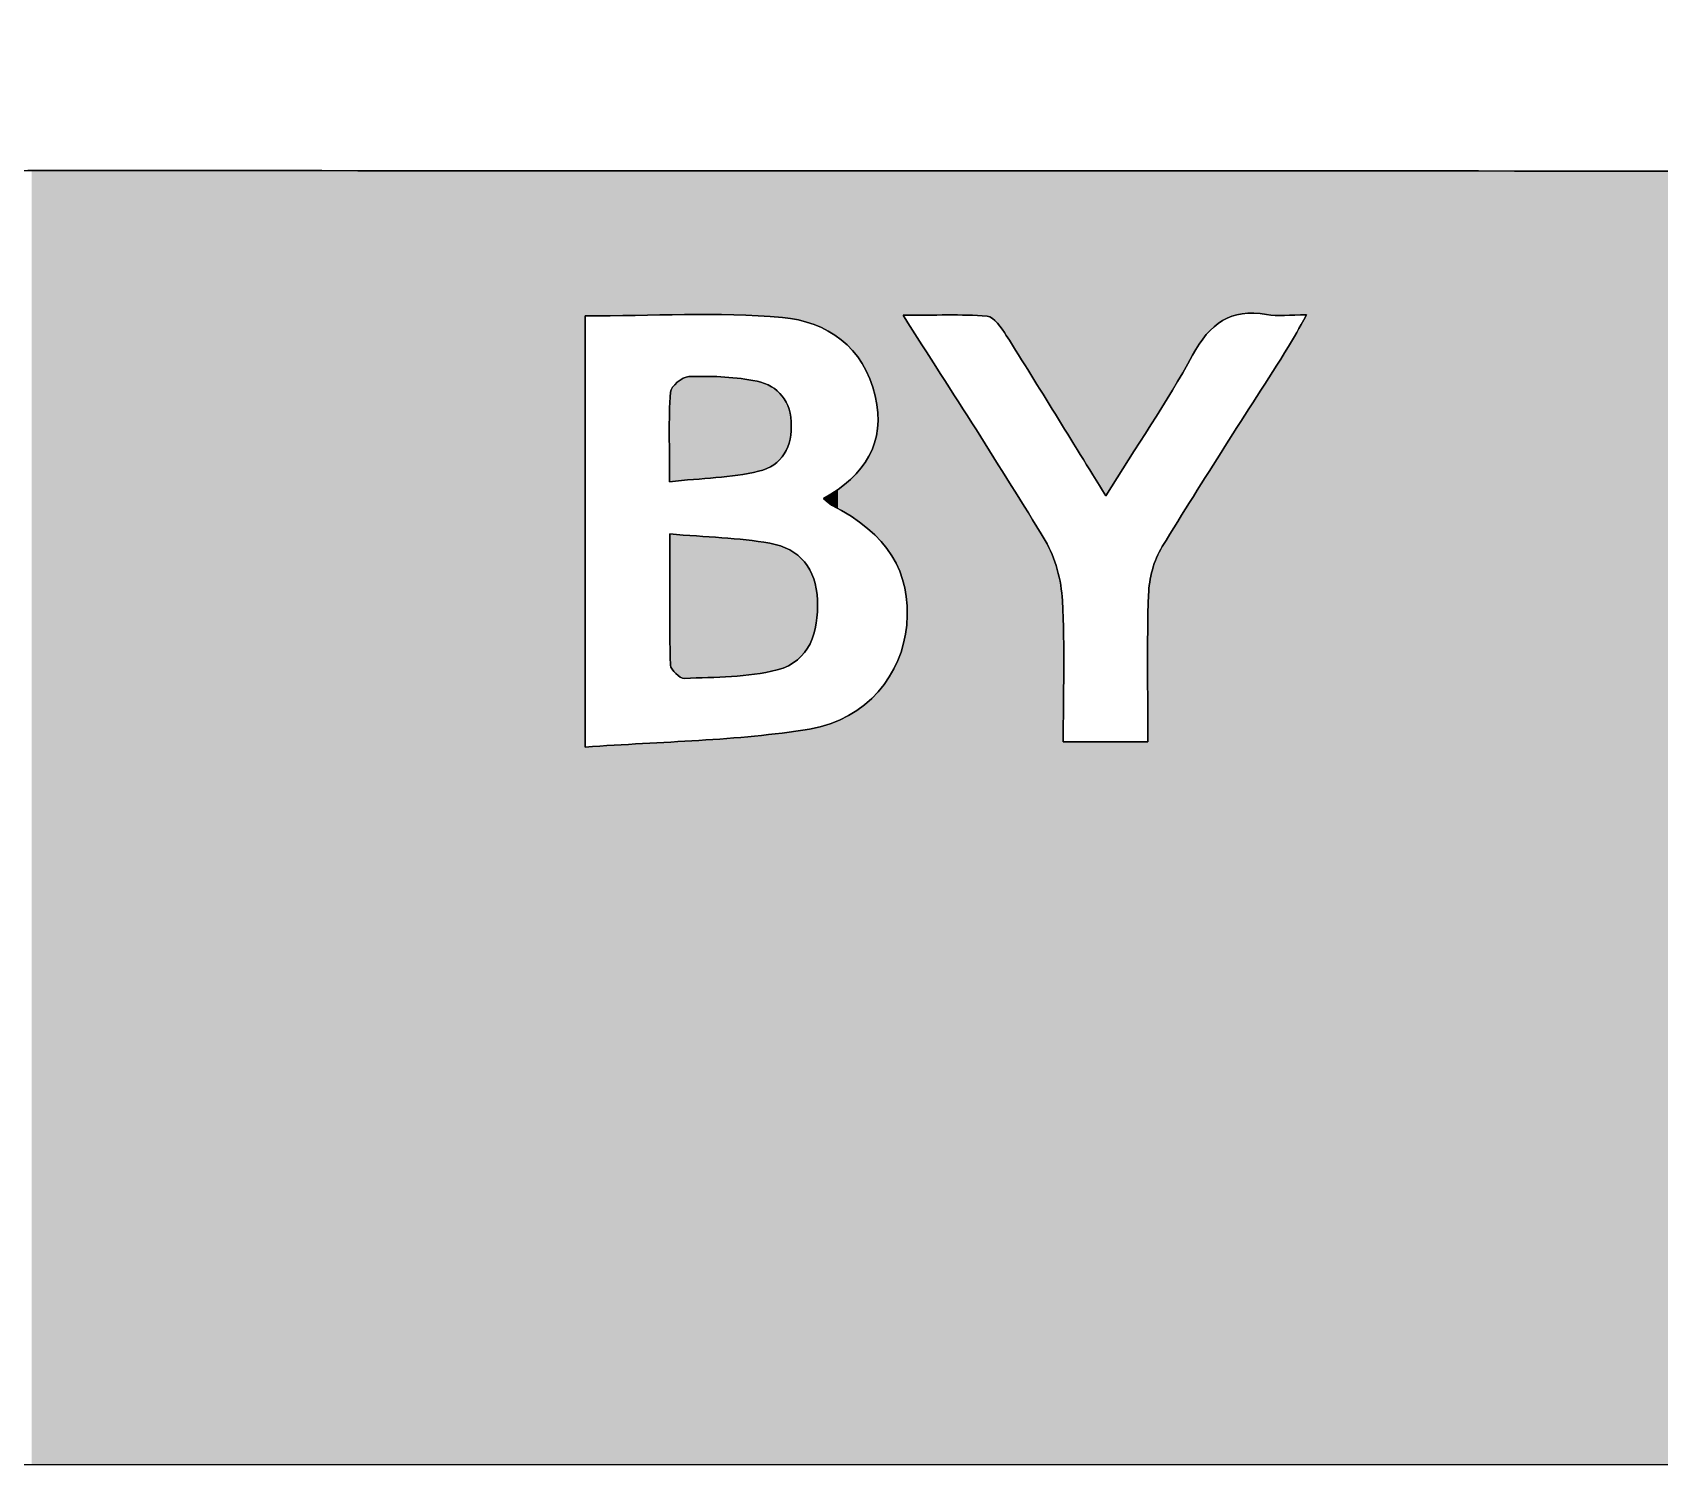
# Model space of a CAD drawing. Extents: x -255 to 680, y -360 to 140.
# Drawn here: x 74.63 to 93.26, y -343.54 to -327.13 of the extents above; entities that cross this region are included whole.
import ezdxf

# ---------------------------------------------------------------- set-up
doc = ezdxf.new("R2010")
doc.units = 0
doc.layers.add('CALQUE_1', color=7, linetype='CONTINUOUS')

# ---------------------------------------------------------------- blocks, each defined once
blk = doc.blocks.new('*U24')
at = {"layer": 'CALQUE_1', "color": 7}
for points in [[(74.616, -343.536), (74.616, -328.715), (74.625, -343.536)], [(74.625, -343.536), (74.616, -328.715), (74.625, -328.715)], [(74.625, -343.536), (74.625, -328.715), (75.041, -343.536)], [(75.041, -343.536), (74.625, -328.715), (75.041, -328.716)], [(75.041, -343.536), (75.041, -328.716), (77.111, -343.536)], [(77.111, -343.536), (75.041, -328.716), (77.111, -328.716)], [(77.111, -343.536), (77.111, -328.716), (80.957, -343.536)], [(80.957, -343.536), (77.111, -328.716), (80.957, -328.718)], [(80.957, -330.381), (80.957, -328.718), (81.251, -330.377)], [(81.251, -330.377), (80.957, -328.718), (81.251, -328.718)], [(81.251, -330.377), (81.251, -328.718), (82.094, -330.365)], [(82.094, -330.365), (81.251, -328.718), (82.094, -328.718)], [(82.094, -330.365), (82.094, -328.718), (82.259, -330.366)], [(82.259, -330.366), (82.094, -328.718), (82.259, -328.718)], [(82.259, -330.366), (82.259, -328.718), (82.656, -330.368)], [(82.656, -330.368), (82.259, -328.718), (82.656, -328.718)], [(82.656, -330.368), (82.656, -328.718), (82.896, -330.381)], [(82.896, -330.381), (82.656, -328.718), (82.896, -328.718)], [(82.896, -330.381), (82.896, -328.718), (83.214, -330.398)], [(83.214, -330.398), (82.896, -328.718), (83.214, -328.718)], [(83.214, -330.398), (83.214, -328.718), (83.401, -330.427)], [(83.401, -330.427), (83.214, -328.718), (83.401, -328.718)], [(83.401, -330.427), (83.401, -328.718), (83.525, -330.464)], [(83.525, -330.464), (83.401, -328.718), (83.525, -328.718)], [(83.525, -330.464), (83.525, -328.718), (83.577, -330.479)], [(83.577, -330.479), (83.525, -328.718), (83.577, -328.718)], [(83.577, -330.479), (83.577, -328.718), (83.684, -330.529)], [(83.684, -330.529), (83.577, -328.718), (83.684, -328.718)], [(83.684, -330.529), (83.684, -328.718), (83.738, -330.553)], [(83.738, -330.553), (83.684, -328.718), (83.738, -328.718)], [(83.738, -330.553), (83.738, -328.718), (83.741, -330.555)], [(83.741, -330.555), (83.738, -328.718), (83.741, -328.718)], [(83.741, -330.555), (83.741, -328.718), (83.761, -330.568)], [(83.761, -330.568), (83.741, -328.718), (83.761, -328.718)], [(83.761, -330.568), (83.761, -328.718), (83.777, -330.579)], [(83.777, -330.579), (83.761, -328.718), (83.777, -328.718)], [(83.777, -330.579), (83.777, -328.718), (83.851, -330.629)], [(83.851, -330.629), (83.777, -328.718), (83.851, -328.718)], [(83.851, -330.629), (83.851, -328.718), (83.889, -330.654)], [(83.889, -330.654), (83.851, -328.718), (83.889, -328.718)], [(83.889, -330.654), (83.889, -328.718), (83.972, -330.733)], [(83.972, -330.733), (83.889, -328.718), (83.972, -328.718)], [(83.972, -330.733), (83.972, -328.718), (83.995, -330.755)], [(83.995, -330.755), (83.972, -328.718), (83.995, -328.718)], [(83.995, -330.755), (83.995, -328.718), (84.001, -330.76)], [(84.001, -330.76), (83.995, -328.718), (84.001, -328.718)], [(84.001, -330.76), (84.001, -328.718), (84.019, -330.778)], [(84.019, -330.778), (84.001, -328.718), (84.019, -328.718)], [(84.019, -330.778), (84.019, -328.718), (84.114, -330.905)], [(84.114, -330.905), (84.019, -328.718), (84.114, -328.718)], [(84.114, -330.905), (84.114, -328.718), (84.129, -330.926)], [(84.129, -330.926), (84.114, -328.718), (84.129, -328.718)], [(84.129, -330.926), (84.129, -328.718), (84.156, -330.979)], [(84.156, -330.979), (84.129, -328.718), (84.156, -328.718)], [(84.156, -330.979), (84.156, -328.718), (84.19, -331.047)], [(84.19, -331.047), (84.156, -328.718), (84.19, -328.718)], [(84.19, -331.047), (84.19, -328.718), (84.205, -331.078)], [(84.205, -331.078), (84.19, -328.718), (84.205, -328.718)], [(84.205, -331.078), (84.205, -328.718), (84.216, -331.099)], [(84.216, -331.099), (84.205, -328.718), (84.216, -328.718)], [(84.216, -331.099), (84.216, -328.718), (84.269, -331.27)], [(84.269, -331.27), (84.216, -328.718), (84.269, -328.718)], [(84.269, -331.27), (84.269, -328.718), (84.278, -331.297)], [(84.278, -331.297), (84.269, -328.718), (84.278, -328.718)], [(84.278, -331.297), (84.278, -328.718), (84.304, -331.469)], [(84.304, -331.469), (84.278, -328.718), (84.304, -328.718)], [(84.304, -331.469), (84.304, -328.718), (84.307, -331.491)], [(84.307, -331.491), (84.304, -328.718), (84.307, -328.718)], [(84.307, -332.927), (84.307, -328.718), (84.312, -332.931)], [(84.312, -332.931), (84.307, -328.718), (84.312, -328.718)], [(84.312, -332.931), (84.312, -328.718), (84.346, -332.964)], [(84.346, -332.964), (84.312, -328.718), (84.346, -328.718)], [(84.346, -332.964), (84.346, -328.718), (84.439, -333.088)], [(84.439, -333.088), (84.346, -328.718), (84.439, -328.718)], [(84.439, -333.088), (84.439, -328.718), (84.468, -333.127)], [(84.468, -333.127), (84.439, -328.718), (84.468, -328.718)], [(84.468, -333.127), (84.468, -328.718), (84.537, -333.261)], [(84.537, -333.261), (84.468, -328.718), (84.537, -328.718)], [(84.537, -333.261), (84.537, -328.718), (84.558, -333.304)], [(84.558, -333.304), (84.537, -328.718), (84.558, -328.718)], [(84.558, -333.304), (84.558, -328.718), (84.6, -333.44)], [(84.6, -333.44), (84.558, -328.718), (84.6, -328.718)], [(84.6, -330.376), (84.6, -328.718), (84.603, -330.374)], [(84.603, -330.374), (84.6, -328.718), (84.603, -328.718)], [(84.603, -330.374), (84.603, -328.718), (84.604, -330.373)], [(84.604, -330.373), (84.603, -328.718), (84.604, -328.718)], [(84.604, -330.373), (84.604, -328.718), (84.611, -330.373)], [(84.611, -330.373), (84.604, -328.718), (84.611, -328.718)], [(84.611, -330.373), (84.611, -328.718), (84.616, -330.373)], [(84.616, -330.373), (84.611, -328.718), (84.616, -328.718)], [(84.616, -330.373), (84.616, -328.718), (84.619, -330.373)], [(84.619, -330.373), (84.616, -328.718), (84.619, -328.718)], [(84.619, -330.373), (84.619, -328.718), (84.638, -330.373)], [(84.638, -330.373), (84.619, -328.718), (84.638, -328.718)], [(84.638, -330.373), (84.638, -328.718), (84.642, -330.373)], [(84.642, -330.373), (84.638, -328.718), (84.642, -328.718)], [(84.642, -330.373), (84.642, -328.718), (84.649, -330.373)], [(84.649, -330.373), (84.642, -328.718), (84.649, -328.718)], [(84.649, -330.373), (84.649, -328.718), (84.705, -330.373)], [(84.705, -330.373), (84.649, -328.718), (84.705, -328.718)], [(84.705, -330.373), (84.705, -328.718), (84.764, -330.372)], [(84.764, -330.372), (84.705, -328.718), (84.764, -328.718)], [(84.764, -330.372), (84.764, -328.718), (84.984, -330.37)], [(84.984, -330.37), (84.764, -328.718), (84.984, -328.718)], [(84.984, -330.37), (84.984, -328.718), (85.391, -330.373)], [(85.391, -330.373), (84.984, -328.718), (85.391, -328.718)], [(85.391, -330.373), (85.391, -328.718), (85.436, -330.376)], [(85.436, -330.376), (85.391, -328.718), (85.436, -328.718)], [(85.436, -330.376), (85.436, -328.718), (85.489, -330.378)], [(85.489, -330.378), (85.436, -328.718), (85.489, -328.718)], [(85.489, -330.378), (85.489, -328.718), (85.538, -330.382)], [(85.538, -330.382), (85.489, -328.718), (85.538, -328.718)], [(85.538, -330.382), (85.538, -328.718), (85.566, -330.385)], [(85.566, -330.385), (85.538, -328.718), (85.566, -328.718)], [(85.566, -330.385), (85.566, -328.718), (85.619, -330.409)], [(85.619, -330.409), (85.566, -328.718), (85.619, -328.718)], [(85.619, -330.409), (85.619, -328.718), (85.719, -330.515)], [(85.719, -330.515), (85.619, -328.718), (85.719, -328.718)], [(85.719, -330.515), (85.719, -328.718), (85.762, -330.578)], [(85.762, -330.578), (85.719, -328.718), (85.762, -328.718)], [(85.762, -330.578), (85.762, -328.718), (85.772, -330.593)], [(85.772, -330.593), (85.762, -328.718), (85.772, -328.718)], [(85.772, -330.593), (85.772, -328.718), (85.777, -330.6)], [(85.777, -330.6), (85.772, -328.718), (85.777, -328.718)], [(85.777, -330.6), (85.777, -328.718), (85.781, -330.607)], [(85.781, -330.607), (85.777, -328.718), (85.781, -328.718)], [(85.781, -330.607), (85.781, -328.718), (85.796, -330.631)], [(85.796, -330.631), (85.781, -328.718), (85.796, -328.718)], [(85.796, -330.631), (85.796, -328.718), (85.919, -330.827)], [(85.919, -330.827), (85.796, -328.718), (85.919, -328.718)], [(85.919, -330.827), (85.919, -328.718), (86.128, -331.164)], [(86.128, -331.164), (85.919, -328.718), (86.128, -328.718)], [(86.128, -331.164), (86.128, -328.718), (86.213, -331.299)], [(86.213, -331.299), (86.128, -328.718), (86.213, -328.719)], [(86.213, -331.299), (86.213, -328.719), (86.227, -331.322)], [(86.227, -331.322), (86.213, -328.719), (86.227, -328.719)], [(86.227, -331.322), (86.227, -328.719), (86.232, -331.33)], [(86.232, -331.33), (86.227, -328.719), (86.232, -328.719)], [(86.232, -331.33), (86.232, -328.719), (86.241, -331.345)], [(86.241, -331.345), (86.232, -328.719), (86.241, -328.719)], [(86.241, -331.345), (86.241, -328.719), (86.277, -331.402)], [(86.277, -331.402), (86.241, -328.719), (86.277, -328.719)], [(86.277, -331.402), (86.277, -328.719), (86.336, -331.498)], [(86.336, -331.498), (86.277, -328.719), (86.336, -328.719)], [(86.336, -331.498), (86.336, -328.719), (86.409, -331.615)], [(86.409, -331.615), (86.336, -328.719), (86.409, -328.719)], [(86.409, -331.615), (86.409, -328.719), (86.412, -331.619)], [(86.412, -331.619), (86.409, -328.719), (86.412, -328.719)], [(86.412, -331.619), (86.412, -328.719), (86.418, -331.629)], [(86.418, -331.629), (86.412, -328.719), (86.418, -328.719)], [(86.418, -331.629), (86.418, -328.719), (86.421, -331.634)], [(86.421, -331.634), (86.418, -328.719), (86.421, -328.719)], [(86.421, -331.634), (86.421, -328.719), (86.422, -331.636)], [(86.422, -331.636), (86.421, -328.719), (86.422, -328.719)], [(86.422, -331.636), (86.422, -328.719), (86.424, -331.64)], [(86.424, -331.64), (86.422, -328.719), (86.424, -328.719)], [(86.424, -331.64), (86.424, -328.719), (86.431, -331.65)], [(86.431, -331.65), (86.424, -328.719), (86.431, -328.719)], [(86.431, -331.65), (86.431, -328.719), (86.431, -331.65)], [(86.431, -331.65), (86.431, -328.719), (86.431, -328.719)], [(86.431, -331.65), (86.431, -328.719), (86.431, -331.651)], [(86.431, -331.651), (86.431, -328.719), (86.431, -328.719)], [(86.431, -331.651), (86.431, -328.719), (86.433, -331.653)], [(86.433, -331.653), (86.431, -328.719), (86.433, -328.719)], [(86.433, -331.653), (86.433, -328.719), (86.434, -331.656)], [(86.434, -331.656), (86.433, -328.719), (86.434, -328.719)], [(86.434, -331.656), (86.434, -328.719), (86.435, -331.657)], [(86.435, -331.657), (86.434, -328.719), (86.435, -328.719)], [(86.435, -331.657), (86.435, -328.719), (86.447, -331.677)], [(86.447, -331.677), (86.435, -328.719), (86.447, -328.719)], [(86.447, -331.677), (86.447, -328.719), (86.56, -331.86)], [(86.56, -331.86), (86.447, -328.719), (86.56, -328.719)], [(86.56, -331.86), (86.56, -328.719), (86.919, -332.441)], [(86.919, -332.441), (86.56, -328.719), (86.919, -328.719)], [(86.919, -332.441), (86.919, -328.719), (87.373, -331.727)], [(87.373, -331.727), (86.919, -328.719), (87.373, -328.719)], [(87.373, -331.727), (87.373, -328.719), (87.401, -331.681)], [(87.401, -331.681), (87.373, -328.719), (87.401, -328.719)], [(87.401, -331.681), (87.401, -328.719), (87.402, -331.679)], [(87.402, -331.679), (87.401, -328.719), (87.402, -328.719)], [(87.402, -331.679), (87.402, -328.719), (87.407, -331.671)], [(87.407, -331.671), (87.402, -328.719), (87.407, -328.719)], [(87.407, -331.671), (87.407, -328.719), (87.408, -331.669)], [(87.408, -331.669), (87.407, -328.719), (87.408, -328.719)], [(87.408, -331.669), (87.408, -328.719), (87.409, -331.668)], [(87.409, -331.668), (87.408, -328.719), (87.409, -328.719)], [(87.409, -331.668), (87.409, -328.719), (87.411, -331.664)], [(87.411, -331.664), (87.409, -328.719), (87.411, -328.719)], [(87.411, -331.664), (87.411, -328.719), (87.428, -331.637)], [(87.428, -331.637), (87.411, -328.719), (87.428, -328.719)], [(87.428, -331.637), (87.428, -328.719), (87.501, -331.518)], [(87.501, -331.518), (87.428, -328.719), (87.501, -328.719)], [(87.501, -331.518), (87.501, -328.719), (87.556, -331.428)], [(87.556, -331.428), (87.501, -328.719), (87.556, -328.719)], [(87.556, -331.428), (87.556, -328.719), (87.564, -331.415)], [(87.564, -331.415), (87.556, -328.719), (87.564, -328.719)], [(87.564, -331.415), (87.564, -328.719), (87.598, -331.359)], [(87.598, -331.359), (87.564, -328.719), (87.598, -328.719)], [(87.598, -331.359), (87.598, -328.719), (87.676, -331.232)], [(87.676, -331.232), (87.598, -328.719), (87.676, -328.719)], [(87.676, -331.232), (87.676, -328.719), (87.8, -331.03)], [(87.8, -331.03), (87.676, -328.719), (87.8, -328.719)], [(87.8, -331.03), (87.8, -328.719), (87.832, -330.973)], [(87.832, -330.973), (87.8, -328.719), (87.832, -328.719)], [(87.832, -330.973), (87.832, -328.719), (87.899, -330.854)], [(87.899, -330.854), (87.832, -328.719), (87.899, -328.719)], [(87.899, -330.854), (87.899, -328.719), (87.969, -330.732)], [(87.969, -330.732), (87.899, -328.719), (87.969, -328.719)], [(87.969, -330.732), (87.969, -328.719), (88.113, -330.546)], [(88.113, -330.546), (87.969, -328.719), (88.113, -328.719)], [(88.113, -330.546), (88.113, -328.719), (88.281, -330.419)], [(88.281, -330.419), (88.113, -328.719), (88.281, -328.719)], [(88.281, -330.419), (88.281, -328.719), (88.466, -330.36)], [(88.466, -330.36), (88.281, -328.719), (88.466, -328.719)], [(88.466, -330.36), (88.466, -328.719), (88.482, -330.355)], [(88.482, -330.355), (88.466, -328.719), (88.482, -328.719)], [(88.482, -330.355), (88.482, -328.719), (88.596, -330.348)], [(88.596, -330.348), (88.482, -328.719), (88.596, -328.719)], [(88.596, -330.348), (88.596, -328.719), (88.722, -330.358)], [(88.722, -330.358), (88.596, -328.719), (88.722, -328.719)], [(88.722, -330.358), (88.722, -328.719), (88.77, -330.365)], [(88.77, -330.365), (88.722, -328.719), (88.77, -328.719)], [(88.77, -330.365), (88.77, -328.719), (88.786, -330.367)], [(88.786, -330.367), (88.77, -328.719), (88.786, -328.719)], [(88.786, -330.367), (88.786, -328.719), (88.791, -330.368)], [(88.791, -330.368), (88.786, -328.719), (88.791, -328.719)], [(88.791, -330.368), (88.791, -328.719), (88.834, -330.372)], [(88.834, -330.372), (88.791, -328.719), (88.834, -328.719)], [(88.834, -330.372), (88.834, -328.719), (88.945, -330.372)], [(88.945, -330.372), (88.834, -328.719), (88.945, -328.719)], [(88.945, -330.372), (88.945, -328.719), (88.984, -330.372)], [(88.984, -330.372), (88.945, -328.719), (88.984, -328.719)], [(88.984, -330.372), (88.984, -328.719), (89.004, -330.372)], [(89.004, -330.372), (88.984, -328.719), (89.004, -328.719)], [(89.004, -330.372), (89.004, -328.719), (89.014, -330.372)], [(89.014, -330.372), (89.004, -328.719), (89.014, -328.719)], [(89.014, -330.372), (89.014, -328.719), (89.021, -330.372)], [(89.021, -330.372), (89.014, -328.719), (89.021, -328.719)], [(89.021, -330.372), (89.021, -328.719), (89.025, -330.372)], [(89.025, -330.372), (89.021, -328.719), (89.025, -328.719)], [(89.025, -330.372), (89.025, -328.719), (89.106, -330.369)], [(89.106, -330.369), (89.025, -328.719), (89.106, -328.719)], [(89.106, -330.369), (89.106, -328.719), (89.131, -330.368)], [(89.131, -330.368), (89.106, -328.719), (89.131, -328.719)], [(89.131, -330.368), (89.131, -328.719), (89.191, -330.367)], [(89.191, -330.367), (89.131, -328.719), (89.191, -328.719)], [(89.191, -330.367), (89.191, -328.719), (89.202, -330.369)], [(89.202, -330.369), (89.191, -328.719), (89.202, -328.719)], [(89.202, -330.369), (89.202, -328.719), (89.216, -330.371)], [(89.216, -330.371), (89.202, -328.719), (89.216, -328.719)], [(89.216, -343.536), (89.216, -328.719), (97.407, -343.536)], [(97.407, -343.536), (89.216, -328.719), (97.407, -328.72)], [(84.6, -333.44), (84.6, -330.376), (84.603, -333.452)], [(84.603, -333.452), (84.6, -330.376), (84.603, -330.382)], [(84.603, -333.452), (84.603, -330.382), (84.604, -333.456)], [(84.604, -333.456), (84.603, -330.382), (84.604, -330.383)], [(84.604, -333.456), (84.604, -330.383), (84.611, -333.479)], [(84.611, -333.479), (84.604, -330.383), (84.611, -330.395)], [(84.611, -333.479), (84.611, -330.395), (84.616, -333.494)], [(84.616, -333.494), (84.611, -330.395), (84.616, -330.402)], [(84.616, -333.494), (84.616, -330.402), (84.619, -333.518)], [(84.619, -333.518), (84.616, -330.402), (84.619, -330.407)], [(84.619, -333.518), (84.619, -330.407), (84.638, -333.663)], [(84.638, -333.663), (84.619, -330.407), (84.638, -330.436)], [(89.202, -343.536), (89.191, -330.416), (89.202, -330.396)], [(89.216, -343.536), (89.202, -330.396), (89.216, -330.371)], [(89.202, -343.536), (89.202, -330.396), (89.216, -343.536)], [(84.638, -333.663), (84.638, -330.436), (84.642, -333.7)], [(84.642, -333.7), (84.638, -330.436), (84.642, -330.443)], [(84.642, -343.536), (84.642, -330.443), (84.649, -343.536)], [(84.649, -343.536), (84.642, -330.443), (84.649, -330.453)], [(84.649, -343.536), (84.649, -330.453), (84.705, -343.536)], [(84.705, -343.536), (84.649, -330.453), (84.705, -330.543)], [(84.705, -343.536), (84.705, -330.543), (84.764, -343.536)], [(84.764, -343.536), (84.705, -330.543), (84.764, -330.635)], [(89.106, -343.536), (89.025, -330.712), (89.106, -330.571)], [(89.131, -343.536), (89.106, -330.571), (89.131, -330.525)], [(89.106, -343.536), (89.106, -330.571), (89.131, -343.536)], [(89.191, -343.536), (89.131, -330.525), (89.191, -330.416)], [(89.131, -343.536), (89.131, -330.525), (89.191, -343.536)], [(89.191, -343.536), (89.191, -330.416), (89.202, -343.536)], [(84.764, -343.536), (84.764, -330.635), (84.984, -343.536)], [(84.984, -343.536), (84.764, -330.635), (84.984, -330.979)], [(88.984, -343.536), (88.945, -330.839), (88.984, -330.776)], [(89.004, -343.536), (88.984, -330.776), (89.004, -330.745)], [(88.984, -343.536), (88.984, -330.776), (89.004, -343.536)], [(89.014, -343.536), (89.004, -330.745), (89.014, -330.729)], [(89.004, -343.536), (89.004, -330.745), (89.014, -343.536)], [(89.021, -343.536), (89.014, -330.729), (89.021, -330.717)], [(89.014, -343.536), (89.014, -330.729), (89.021, -343.536)], [(89.025, -343.536), (89.021, -330.717), (89.025, -330.712)], [(89.021, -343.536), (89.021, -330.717), (89.025, -343.536)], [(89.025, -343.536), (89.025, -330.712), (89.106, -343.536)], [(88.945, -343.536), (88.834, -331.013), (88.945, -330.839)], [(88.945, -343.536), (88.945, -330.839), (88.984, -343.536)], [(84.984, -343.536), (84.984, -330.979), (85.391, -343.536)], [(85.391, -343.536), (84.984, -330.979), (85.391, -331.617)], [(88.77, -343.536), (88.722, -331.187), (88.77, -331.113)], [(88.786, -343.536), (88.77, -331.113), (88.786, -331.089)], [(88.77, -343.536), (88.77, -331.113), (88.786, -343.536)], [(88.791, -343.536), (88.786, -331.089), (88.791, -331.08)], [(88.786, -343.536), (88.786, -331.089), (88.791, -343.536)], [(88.834, -343.536), (88.791, -331.08), (88.834, -331.013)], [(88.791, -343.536), (88.791, -331.08), (88.834, -343.536)], [(88.834, -343.536), (88.834, -331.013), (88.945, -343.536)], [(88.722, -343.536), (88.596, -331.385), (88.722, -331.187)], [(88.722, -343.536), (88.722, -331.187), (88.77, -343.536)], [(84.307, -332.927), (84.304, -331.67), (84.307, -331.491)], [(88.596, -343.536), (88.482, -331.565), (88.596, -331.385)], [(88.596, -343.536), (88.596, -331.385), (88.722, -343.536)], [(84.304, -332.924), (84.278, -331.795), (84.304, -331.67)], [(84.304, -332.924), (84.304, -331.67), (84.307, -332.927)], [(85.391, -343.536), (85.391, -331.617), (85.436, -343.536)], [(85.436, -343.536), (85.391, -331.617), (85.436, -331.687)], [(85.436, -343.536), (85.436, -331.687), (85.489, -343.536)], [(85.489, -343.536), (85.436, -331.687), (85.489, -331.773)], [(88.466, -343.536), (88.281, -331.881), (88.466, -331.589)], [(88.482, -343.536), (88.466, -331.589), (88.482, -331.565)], [(88.466, -343.536), (88.466, -331.589), (88.482, -343.536)], [(88.482, -343.536), (88.482, -331.565), (88.596, -343.536)], [(84.269, -332.891), (84.216, -331.962), (84.269, -331.835)], [(84.278, -332.899), (84.269, -331.835), (84.278, -331.795)], [(84.269, -332.891), (84.269, -331.835), (84.278, -332.899)], [(84.278, -332.899), (84.278, -331.795), (84.304, -332.924)], [(85.489, -343.536), (85.489, -331.773), (85.538, -343.536)], [(85.538, -343.536), (85.489, -331.773), (85.538, -331.851)], [(85.538, -343.536), (85.538, -331.851), (85.566, -343.536)], [(85.566, -343.536), (85.538, -331.851), (85.566, -331.896)], [(85.566, -343.536), (85.566, -331.896), (85.619, -343.536)], [(85.619, -343.536), (85.566, -331.896), (85.619, -331.981)], [(88.281, -343.536), (88.113, -332.147), (88.281, -331.881)], [(88.281, -343.536), (88.281, -331.881), (88.466, -343.536)], [(84.156, -332.788), (84.129, -332.102), (84.156, -332.062)], [(84.19, -332.814), (84.156, -332.062), (84.19, -332.01)], [(84.156, -332.788), (84.156, -332.062), (84.19, -332.814)], [(84.205, -332.829), (84.19, -332.01), (84.205, -331.987)], [(84.19, -332.814), (84.19, -332.01), (84.205, -332.829)], [(84.216, -332.839), (84.205, -331.987), (84.216, -331.962)], [(84.205, -332.829), (84.205, -331.987), (84.216, -332.839)], [(84.216, -332.839), (84.216, -331.962), (84.269, -332.891)], [(85.619, -343.536), (85.619, -331.981), (85.719, -343.536)], [(85.719, -343.536), (85.619, -331.981), (85.719, -332.141)], [(83.972, -332.658), (83.889, -332.338), (83.972, -332.271)], [(83.995, -332.672), (83.972, -332.271), (83.995, -332.252)], [(83.972, -332.658), (83.972, -332.271), (83.995, -332.672)], [(84.001, -332.675), (83.995, -332.252), (84.001, -332.246)], [(83.995, -332.672), (83.995, -332.252), (84.001, -332.675)], [(84.019, -332.688), (84.001, -332.246), (84.019, -332.227)], [(84.001, -332.675), (84.001, -332.246), (84.019, -332.688)], [(84.114, -332.758), (84.019, -332.227), (84.114, -332.126)], [(84.019, -332.688), (84.019, -332.227), (84.114, -332.758)], [(84.129, -332.769), (84.114, -332.126), (84.129, -332.102)], [(84.114, -332.758), (84.114, -332.126), (84.129, -332.769)], [(84.129, -332.769), (84.129, -332.102), (84.156, -332.788)], [(85.719, -343.536), (85.719, -332.141), (85.762, -343.536)], [(85.762, -343.536), (85.719, -332.141), (85.762, -332.21)], [(85.762, -343.536), (85.762, -332.21), (85.772, -343.536)], [(85.772, -343.536), (85.762, -332.21), (85.772, -332.225)], [(85.772, -343.536), (85.772, -332.225), (85.777, -343.536)], [(85.777, -343.536), (85.772, -332.225), (85.777, -332.233)], [(85.777, -343.536), (85.777, -332.233), (85.781, -343.536)], [(85.781, -343.536), (85.777, -332.233), (85.781, -332.239)], [(85.781, -343.536), (85.781, -332.239), (85.796, -343.536)], [(85.796, -343.536), (85.781, -332.239), (85.796, -332.264)], [(85.796, -343.536), (85.796, -332.264), (85.919, -343.536)], [(85.919, -343.536), (85.796, -332.264), (85.919, -332.461)], [(88.113, -343.536), (87.969, -332.374), (88.113, -332.147)], [(88.113, -343.536), (88.113, -332.147), (88.281, -343.536)], [(83.738, -332.518), (83.684, -332.473), (83.738, -332.439)], [(83.741, -332.52), (83.738, -332.439), (83.741, -332.437)], [(83.738, -332.518), (83.738, -332.439), (83.741, -332.52)], [(83.761, -332.535), (83.741, -332.437), (83.761, -332.425)], [(83.741, -332.52), (83.741, -332.437), (83.761, -332.535)], [(83.777, -332.546), (83.761, -332.425), (83.777, -332.415)], [(83.761, -332.535), (83.761, -332.425), (83.777, -332.546)], [(83.851, -332.589), (83.777, -332.415), (83.851, -332.368)], [(83.777, -332.546), (83.777, -332.415), (83.851, -332.589)], [(83.889, -332.611), (83.851, -332.368), (83.889, -332.338)], [(83.851, -332.589), (83.851, -332.368), (83.889, -332.611)], [(83.889, -332.611), (83.889, -332.338), (83.972, -332.658)], [(85.919, -343.536), (85.919, -332.461), (86.128, -343.536)], [(86.128, -343.536), (85.919, -332.461), (86.128, -332.796)], [(87.969, -343.536), (87.899, -332.485), (87.969, -332.374)], [(87.969, -343.536), (87.969, -332.374), (88.113, -343.536)], [(87.8, -343.536), (87.676, -332.843), (87.8, -332.643)], [(87.832, -343.536), (87.8, -332.643), (87.832, -332.591)], [(87.8, -343.536), (87.8, -332.643), (87.832, -343.536)], [(87.899, -343.536), (87.832, -332.591), (87.899, -332.485)], [(87.832, -343.536), (87.832, -332.591), (87.899, -343.536)], [(87.899, -343.536), (87.899, -332.485), (87.969, -343.536)], [(86.128, -343.536), (86.128, -332.796), (86.213, -343.536)], [(86.213, -343.536), (86.128, -332.796), (86.213, -332.934)], [(86.213, -343.536), (86.213, -332.934), (86.227, -343.536)], [(86.227, -343.536), (86.213, -332.934), (86.227, -332.957)], [(86.227, -343.536), (86.227, -332.957), (86.232, -343.536)], [(86.232, -343.536), (86.227, -332.957), (86.232, -332.966)], [(86.232, -343.536), (86.232, -332.966), (86.241, -343.536)], [(86.241, -343.536), (86.232, -332.966), (86.241, -332.982)], [(86.241, -343.536), (86.241, -332.982), (86.277, -343.536)], [(86.277, -343.536), (86.241, -332.982), (86.277, -333.051)], [(87.598, -343.536), (87.564, -333.025), (87.598, -332.969)], [(87.676, -343.536), (87.598, -332.969), (87.676, -332.843)], [(87.598, -343.536), (87.598, -332.969), (87.676, -343.536)], [(87.676, -343.536), (87.676, -332.843), (87.8, -343.536)], [(86.277, -343.536), (86.277, -333.051), (86.336, -343.536)], [(86.336, -343.536), (86.277, -333.051), (86.336, -333.197)], [(86.336, -343.536), (86.336, -333.197), (86.409, -343.536)], [(86.409, -343.536), (86.336, -333.197), (86.409, -333.508)], [(87.501, -343.536), (87.428, -333.395), (87.501, -333.15)], [(87.556, -343.536), (87.501, -333.15), (87.556, -333.038)], [(87.501, -343.536), (87.501, -333.15), (87.556, -343.536)], [(87.564, -343.536), (87.556, -333.038), (87.564, -333.025)], [(87.556, -343.536), (87.556, -333.038), (87.564, -343.536)], [(87.564, -343.536), (87.564, -333.025), (87.598, -343.536)], [(86.409, -343.536), (86.409, -333.508), (86.412, -343.536)], [(86.412, -343.536), (86.409, -333.508), (86.412, -333.53)], [(86.412, -343.536), (86.412, -333.53), (86.418, -343.536)], [(86.418, -343.536), (86.412, -333.53), (86.418, -333.586)], [(87.408, -343.536), (87.407, -333.6), (87.408, -333.567)], [(87.409, -343.536), (87.408, -333.567), (87.409, -333.552)], [(87.408, -343.536), (87.408, -333.567), (87.409, -343.536)], [(87.411, -343.536), (87.409, -333.552), (87.411, -333.521)], [(87.409, -343.536), (87.409, -333.552), (87.411, -343.536)], [(87.428, -343.536), (87.411, -333.521), (87.428, -333.395)], [(87.411, -343.536), (87.411, -333.521), (87.428, -343.536)], [(87.428, -343.536), (87.428, -333.395), (87.501, -343.536)], [(84.642, -343.536), (84.638, -333.922), (84.642, -333.7)], [(86.418, -343.536), (86.418, -333.586), (86.421, -343.536)], [(86.421, -343.536), (86.418, -333.586), (86.421, -333.624)], [(86.421, -343.536), (86.421, -333.624), (86.422, -343.536)], [(86.422, -343.536), (86.421, -333.624), (86.422, -333.647)], [(86.422, -343.536), (86.422, -333.647), (86.424, -343.536)], [(86.424, -343.536), (86.422, -333.647), (86.424, -333.691)], [(86.424, -343.536), (86.424, -333.691), (86.431, -343.536)], [(86.431, -343.536), (86.424, -333.691), (86.431, -333.902)], [(87.407, -343.536), (87.402, -333.782), (87.407, -333.6)], [(87.407, -343.536), (87.407, -333.6), (87.408, -343.536)], [(84.638, -343.536), (84.619, -334.033), (84.638, -333.922)], [(84.638, -343.536), (84.638, -333.922), (84.642, -343.536)], [(86.431, -335.24), (86.431, -333.902), (86.431, -335.195)], [(86.431, -335.195), (86.431, -333.902), (86.431, -333.905)], [(86.431, -335.195), (86.431, -333.905), (86.431, -335.107)], [(86.431, -335.107), (86.431, -333.905), (86.431, -333.917)], [(86.431, -335.107), (86.431, -333.917), (86.433, -334.927)], [(86.433, -334.927), (86.431, -333.917), (86.433, -333.969)], [(87.402, -343.536), (87.401, -335.259), (87.402, -333.782)], [(87.402, -343.536), (87.402, -333.782), (87.407, -343.536)], [(84.603, -343.536), (84.6, -334.14), (84.603, -334.129)], [(84.604, -343.536), (84.603, -334.129), (84.604, -334.122)], [(84.603, -343.536), (84.603, -334.129), (84.604, -343.536)], [(84.611, -343.536), (84.604, -334.122), (84.611, -334.08)], [(84.604, -343.536), (84.604, -334.122), (84.611, -343.536)], [(84.616, -343.536), (84.611, -334.08), (84.616, -334.051)], [(84.611, -343.536), (84.611, -334.08), (84.616, -343.536)], [(84.619, -343.536), (84.616, -334.051), (84.619, -334.033)], [(84.616, -343.536), (84.616, -334.051), (84.619, -343.536)], [(84.619, -343.536), (84.619, -334.033), (84.638, -343.536)], [(86.433, -334.927), (86.433, -333.969), (86.434, -334.752)], [(86.434, -334.752), (86.433, -333.969), (86.434, -334.02)], [(86.434, -334.752), (86.434, -334.02), (86.435, -334.044)], [(84.558, -343.536), (84.537, -334.329), (84.558, -334.263)], [(84.6, -343.536), (84.558, -334.263), (84.6, -334.14)], [(84.558, -343.536), (84.558, -334.263), (84.6, -343.536)], [(84.6, -343.536), (84.6, -334.14), (84.603, -343.536)], [(84.468, -343.536), (84.439, -334.516), (84.468, -334.459)], [(84.537, -343.536), (84.468, -334.459), (84.537, -334.329)], [(84.468, -343.536), (84.468, -334.459), (84.537, -343.536)], [(84.537, -343.536), (84.537, -334.329), (84.558, -343.536)], [(84.304, -343.536), (84.278, -334.718), (84.304, -334.693)], [(84.307, -343.536), (84.304, -334.693), (84.307, -334.69)], [(84.304, -343.536), (84.304, -334.693), (84.307, -343.536)], [(84.312, -343.536), (84.307, -334.69), (84.312, -334.686)], [(84.307, -343.536), (84.307, -334.69), (84.312, -343.536)], [(84.346, -343.536), (84.312, -334.686), (84.346, -334.64)], [(84.312, -343.536), (84.312, -334.686), (84.346, -343.536)], [(84.439, -343.536), (84.346, -334.64), (84.439, -334.516)], [(84.346, -343.536), (84.346, -334.64), (84.439, -343.536)], [(84.439, -343.536), (84.439, -334.516), (84.468, -343.536)], [(84.114, -343.536), (84.019, -334.927), (84.114, -334.863)], [(84.129, -343.536), (84.114, -334.863), (84.129, -334.853)], [(84.114, -343.536), (84.114, -334.863), (84.129, -343.536)], [(84.156, -343.536), (84.129, -334.853), (84.156, -334.835)], [(84.129, -343.536), (84.129, -334.853), (84.156, -343.536)], [(84.19, -343.536), (84.156, -334.835), (84.19, -334.802)], [(84.156, -343.536), (84.156, -334.835), (84.19, -343.536)], [(84.205, -343.536), (84.19, -334.802), (84.205, -334.787)], [(84.19, -343.536), (84.19, -334.802), (84.205, -343.536)], [(84.216, -343.536), (84.205, -334.787), (84.216, -334.777)], [(84.205, -343.536), (84.205, -334.787), (84.216, -343.536)], [(84.269, -343.536), (84.216, -334.777), (84.269, -334.726)], [(84.216, -343.536), (84.216, -334.777), (84.269, -343.536)], [(84.278, -343.536), (84.269, -334.726), (84.278, -334.718)], [(84.269, -343.536), (84.269, -334.726), (84.278, -343.536)], [(84.278, -343.536), (84.278, -334.718), (84.304, -343.536)], [(83.738, -343.536), (83.684, -335.072), (83.738, -335.058)], [(83.738, -343.536), (83.738, -335.058), (83.741, -343.536)], [(83.741, -343.536), (83.738, -335.058), (83.741, -335.058)], [(83.761, -343.536), (83.741, -335.058), (83.761, -335.052)], [(83.741, -343.536), (83.741, -335.058), (83.761, -343.536)], [(83.777, -343.536), (83.761, -335.052), (83.777, -335.045)], [(83.761, -343.536), (83.761, -335.052), (83.777, -343.536)], [(83.851, -343.536), (83.777, -335.045), (83.851, -335.012)], [(83.777, -343.536), (83.777, -335.045), (83.851, -343.536)], [(83.889, -343.536), (83.851, -335.012), (83.889, -334.996)], [(83.851, -343.536), (83.851, -335.012), (83.889, -343.536)], [(83.972, -343.536), (83.889, -334.996), (83.972, -334.959)], [(83.889, -343.536), (83.889, -334.996), (83.972, -343.536)], [(83.995, -343.536), (83.972, -334.959), (83.995, -334.943)], [(83.972, -343.536), (83.972, -334.959), (83.995, -343.536)], [(84.001, -343.536), (83.995, -334.943), (84.001, -334.939)], [(83.995, -343.536), (83.995, -334.943), (84.001, -343.536)], [(84.019, -343.536), (84.001, -334.939), (84.019, -334.927)], [(84.001, -343.536), (84.001, -334.939), (84.019, -343.536)], [(84.019, -343.536), (84.019, -334.927), (84.114, -343.536)], [(82.094, -343.536), (81.251, -335.301), (82.094, -335.252)], [(82.259, -343.536), (82.094, -335.252), (82.259, -335.243)], [(82.094, -343.536), (82.094, -335.252), (82.259, -343.536)], [(82.656, -343.536), (82.259, -335.243), (82.656, -335.212)], [(82.259, -343.536), (82.259, -335.243), (82.656, -343.536)], [(82.896, -343.536), (82.656, -335.212), (82.896, -335.193)], [(82.656, -343.536), (82.656, -335.212), (82.896, -343.536)], [(83.214, -343.536), (82.896, -335.193), (83.214, -335.152)], [(82.896, -343.536), (82.896, -335.193), (83.214, -343.536)], [(83.401, -343.536), (83.214, -335.152), (83.401, -335.128)], [(83.214, -343.536), (83.214, -335.152), (83.401, -343.536)], [(83.525, -343.536), (83.401, -335.128), (83.525, -335.112)], [(83.401, -343.536), (83.401, -335.128), (83.525, -343.536)], [(83.577, -343.536), (83.525, -335.112), (83.577, -335.099)], [(83.525, -343.536), (83.525, -335.112), (83.577, -343.536)], [(83.684, -343.536), (83.577, -335.099), (83.684, -335.072)], [(83.577, -343.536), (83.577, -335.099), (83.684, -343.536)], [(83.684, -343.536), (83.684, -335.072), (83.738, -343.536)], [(86.431, -343.536), (86.431, -335.24), (86.431, -343.536)], [(86.431, -343.536), (86.431, -335.24), (86.431, -335.24)], [(86.431, -343.536), (86.431, -335.24), (86.431, -343.536)], [(86.431, -343.536), (86.431, -335.24), (86.431, -335.244)], [(86.431, -343.536), (86.431, -335.244), (86.433, -343.536)], [(86.433, -343.536), (86.431, -335.244), (86.433, -335.259)], [(81.251, -343.536), (80.957, -335.319), (81.251, -335.301)], [(80.957, -343.536), (80.957, -335.319), (81.251, -343.536)], [(81.251, -343.536), (81.251, -335.301), (82.094, -343.536)], [(86.433, -343.536), (86.433, -335.259), (86.434, -343.536)], [(86.434, -343.536), (86.433, -335.259), (86.434, -335.259)], [(86.434, -343.536), (86.434, -335.259), (86.435, -343.536)], [(86.435, -343.536), (86.434, -335.259), (86.435, -335.259)], [(86.435, -343.536), (86.435, -335.259), (86.447, -343.536)], [(86.447, -343.536), (86.435, -335.259), (86.447, -335.259)], [(86.447, -343.536), (86.447, -335.259), (86.56, -343.536)], [(86.56, -343.536), (86.447, -335.259), (86.56, -335.259)], [(86.56, -343.536), (86.56, -335.259), (86.919, -343.536)], [(86.919, -343.536), (86.56, -335.259), (86.919, -335.259)], [(86.919, -343.536), (86.919, -335.259), (87.373, -343.536)], [(87.373, -343.536), (86.919, -335.259), (87.373, -335.259)], [(87.373, -343.536), (87.373, -335.259), (87.401, -343.536)], [(87.401, -343.536), (87.373, -335.259), (87.401, -335.259)], [(87.401, -343.536), (87.401, -335.259), (87.402, -343.536)]]:
    blk.add_solid(points, dxfattribs=at)
blk = doc.blocks.new('*U29')
at = {"layer": 'CALQUE_1', "color": 7}
for points in [[(81.924, -333.769), (81.924, -333.178), (81.924, -332.878)], [(81.924, -333.769), (81.924, -332.878), (81.925, -334.021)], [(81.925, -334.021), (81.924, -332.878), (81.925, -332.878)], [(81.925, -334.021), (81.925, -332.878), (81.929, -334.291)], [(81.929, -334.291), (81.925, -332.878), (81.929, -332.879)], [(81.929, -334.291), (81.929, -332.879), (81.931, -334.358)], [(81.931, -334.358), (81.929, -332.879), (81.931, -332.879)], [(81.931, -334.358), (81.931, -332.879), (81.932, -334.375)], [(81.932, -334.375), (81.931, -332.879), (81.932, -332.879)], [(81.932, -334.375), (81.932, -332.879), (81.932, -334.382)], [(81.932, -334.382), (81.932, -332.879), (81.932, -332.879)], [(81.932, -334.382), (81.932, -332.879), (81.932, -334.386)], [(81.932, -334.386), (81.932, -332.879), (81.932, -332.879)], [(81.932, -334.386), (81.932, -332.879), (81.937, -334.403)], [(81.937, -334.403), (81.932, -332.879), (81.937, -332.879)], [(81.937, -334.403), (81.937, -332.879), (81.959, -334.44)], [(81.959, -334.44), (81.937, -332.879), (81.959, -332.881)], [(81.959, -334.44), (81.959, -332.881), (81.993, -334.477)], [(81.993, -334.477), (81.959, -332.881), (81.993, -332.884)], [(81.993, -334.477), (81.993, -332.884), (82.032, -334.509)], [(82.032, -334.509), (81.993, -332.884), (82.032, -332.887)], [(82.032, -334.509), (82.032, -332.887), (82.071, -334.528)], [(82.071, -334.528), (82.032, -332.887), (82.071, -332.89)], [(82.071, -334.528), (82.071, -332.89), (82.088, -334.532)], [(82.088, -334.532), (82.071, -332.89), (82.088, -332.891)], [(82.088, -334.532), (82.088, -332.891), (82.092, -334.532)], [(82.092, -334.532), (82.088, -332.891), (82.092, -332.891)], [(82.092, -334.532), (82.092, -332.891), (82.097, -334.532)], [(82.097, -334.532), (82.092, -332.891), (82.097, -332.892)], [(82.097, -334.532), (82.097, -332.892), (82.11, -334.531)], [(82.11, -334.531), (82.097, -332.892), (82.11, -332.893)], [(82.11, -334.531), (82.11, -332.893), (82.155, -334.529)], [(82.155, -334.529), (82.11, -332.893), (82.155, -332.896)], [(82.155, -334.529), (82.155, -332.896), (82.16, -334.529)], [(82.16, -334.529), (82.155, -332.896), (82.16, -332.896)], [(82.16, -334.529), (82.16, -332.896), (82.361, -334.522)], [(82.361, -334.522), (82.16, -332.896), (82.361, -332.91)], [(82.361, -334.522), (82.361, -332.91), (82.376, -334.521)], [(82.376, -334.521), (82.361, -332.91), (82.376, -332.911)], [(82.376, -334.521), (82.376, -332.911), (82.591, -334.509)], [(82.591, -334.509), (82.376, -332.911), (82.591, -332.927)], [(82.591, -334.509), (82.591, -332.927), (82.763, -334.5)], [(82.763, -334.5), (82.591, -332.927), (82.763, -332.943)], [(82.763, -334.5), (82.763, -332.943), (82.799, -334.495)], [(82.799, -334.495), (82.763, -332.943), (82.799, -332.946)], [(82.799, -334.495), (82.799, -332.946), (82.961, -334.475)], [(82.961, -334.475), (82.799, -332.946), (82.961, -332.967)], [(82.961, -334.475), (82.961, -332.967), (83.004, -334.466)], [(83.004, -334.466), (82.961, -332.967), (83.004, -332.973)], [(83.004, -334.466), (83.004, -332.973), (83.103, -334.445)], [(83.103, -334.445), (83.004, -332.973), (83.103, -332.99)], [(83.103, -334.445), (83.103, -332.99), (83.155, -334.434)], [(83.155, -334.434), (83.103, -332.99), (83.155, -333.004)], [(83.155, -334.434), (83.155, -333.004), (83.192, -334.421)], [(83.192, -334.421), (83.155, -333.004), (83.192, -333.014)], [(83.192, -334.421), (83.192, -333.014), (83.254, -334.4)], [(83.254, -334.4), (83.192, -333.014), (83.254, -333.039)], [(81.924, -333.648), (81.923, -333.467), (81.924, -333.178)], [(81.924, -333.648), (81.924, -333.178), (81.924, -333.769)], [(83.254, -334.4), (83.254, -333.039), (83.273, -334.39)], [(83.273, -334.39), (83.254, -333.039), (83.273, -333.047)], [(83.273, -334.39), (83.273, -333.047), (83.338, -334.355)], [(83.338, -334.355), (83.273, -333.047), (83.338, -333.084)], [(83.338, -334.355), (83.338, -333.084), (83.346, -334.349)], [(83.346, -334.349), (83.338, -333.084), (83.346, -333.089)], [(83.346, -334.349), (83.346, -333.089), (83.41, -334.3)], [(83.41, -334.3), (83.346, -333.089), (83.41, -333.138)], [(83.41, -334.3), (83.41, -333.138), (83.411, -334.299)], [(83.411, -334.299), (83.41, -333.138), (83.411, -333.139)], [(83.411, -334.299), (83.411, -333.139), (83.467, -334.237)], [(83.467, -334.237), (83.411, -333.139), (83.467, -333.197)], [(83.467, -334.237), (83.467, -333.197), (83.469, -334.235)], [(83.469, -334.235), (83.467, -333.197), (83.469, -333.2)], [(83.469, -334.235), (83.469, -333.2), (83.514, -334.166)], [(83.514, -334.166), (83.469, -333.2), (83.514, -333.263)], [(83.514, -334.166), (83.514, -333.263), (83.518, -334.161)], [(83.518, -334.161), (83.514, -333.263), (83.518, -333.269)], [(83.518, -334.161), (83.518, -333.269), (83.553, -334.086)], [(83.553, -334.086), (83.518, -333.269), (83.553, -333.337)], [(83.553, -334.086), (83.553, -333.337), (83.555, -334.081)], [(83.555, -334.081), (83.553, -333.337), (83.555, -333.343)], [(83.555, -334.081), (83.555, -333.343), (83.582, -333.995)], [(83.582, -333.995), (83.555, -333.343), (83.582, -333.418)], [(83.582, -333.995), (83.582, -333.418), (83.583, -333.994)], [(83.583, -333.994), (83.582, -333.418), (83.583, -333.421)], [(83.583, -333.994), (83.583, -333.421), (83.602, -333.901)], [(83.602, -333.901), (83.583, -333.421), (83.602, -333.503)], [(83.602, -333.901), (83.602, -333.503), (83.603, -333.894)], [(83.603, -333.894), (83.602, -333.503), (83.603, -333.507)], [(83.603, -333.894), (83.603, -333.507), (83.613, -333.804)], [(83.613, -333.804), (83.603, -333.507), (83.613, -333.593)], [(83.613, -333.804), (83.613, -333.593), (83.614, -333.775)], [(83.614, -333.775), (83.613, -333.593), (83.614, -333.603)], [(83.614, -333.775), (83.614, -333.603), (83.617, -333.704)]]:
    blk.add_solid(points, dxfattribs=at)
blk = doc.blocks.new('*U30')
at = {"layer": 'CALQUE_1', "color": 7}
for points in [[(82.01, -332.271), (81.968, -331.183), (82.01, -331.14)], [(82.061, -332.266), (82.01, -331.14), (82.061, -331.104)], [(82.01, -332.271), (82.01, -331.14), (82.061, -332.266)], [(82.111, -332.261), (82.061, -331.104), (82.111, -331.081)], [(82.061, -332.266), (82.061, -331.104), (82.111, -332.261)], [(82.128, -332.26), (82.111, -331.081), (82.128, -331.077)], [(82.111, -332.261), (82.111, -331.081), (82.128, -332.26)], [(82.134, -332.259), (82.128, -331.077), (82.134, -331.076)], [(82.128, -332.26), (82.128, -331.077), (82.134, -332.259)], [(82.14, -332.259), (82.134, -331.076), (82.14, -331.075)], [(82.134, -332.259), (82.134, -331.076), (82.14, -332.259)], [(82.14, -332.259), (82.14, -331.075), (82.153, -332.258)], [(82.153, -332.258), (82.14, -331.075), (82.153, -331.075)], [(82.187, -332.255), (82.153, -331.075), (82.187, -331.074)], [(82.153, -332.258), (82.153, -331.075), (82.187, -332.255)], [(82.326, -332.243), (82.187, -331.074), (82.326, -331.073)], [(82.187, -332.255), (82.187, -331.074), (82.326, -332.243)], [(82.326, -332.243), (82.326, -331.073), (82.326, -332.243)], [(82.326, -332.243), (82.326, -331.073), (82.326, -331.073)], [(82.326, -332.243), (82.326, -331.073), (82.517, -332.226)], [(82.517, -332.226), (82.326, -331.073), (82.517, -331.081)], [(82.517, -332.226), (82.517, -331.081), (82.603, -332.216)], [(82.603, -332.216), (82.517, -331.081), (82.603, -331.085)], [(82.603, -332.216), (82.603, -331.085), (82.702, -332.204)], [(82.702, -332.204), (82.603, -331.085), (82.702, -331.097)], [(82.702, -332.204), (82.702, -331.097), (82.877, -332.174)], [(82.877, -332.174), (82.702, -331.097), (82.877, -331.118)], [(82.877, -332.174), (82.877, -331.118), (82.883, -332.173)], [(82.883, -332.173), (82.877, -331.118), (82.883, -331.119)], [(82.883, -332.173), (82.883, -331.119), (82.927, -332.164)], [(82.927, -332.164), (82.883, -331.119), (82.927, -331.128)], [(82.927, -332.164), (82.927, -331.128), (82.946, -332.159)], [(82.946, -332.159), (82.927, -331.128), (82.946, -331.132)], [(82.946, -332.159), (82.946, -331.132), (82.967, -332.154)], [(82.967, -332.154), (82.946, -331.132), (82.967, -331.139)], [(82.967, -332.154), (82.967, -331.139), (83.011, -332.139)], [(83.011, -332.139), (82.967, -331.139), (83.011, -331.153)], [(83.011, -332.139), (83.011, -331.153), (83.036, -332.13)], [(83.036, -332.13), (83.011, -331.153), (83.036, -331.165)], [(81.929, -332.279), (81.922, -331.467), (81.929, -331.312)], [(81.931, -332.278), (81.929, -331.312), (81.931, -331.268)], [(81.929, -332.279), (81.929, -331.312), (81.931, -332.278)], [(81.932, -332.278), (81.931, -331.268), (81.932, -331.257)], [(81.931, -332.278), (81.931, -331.268), (81.932, -332.278)], [(81.933, -332.278), (81.932, -331.251), (81.933, -331.246)], [(81.932, -332.278), (81.932, -331.257), (81.932, -331.251)], [(81.932, -332.278), (81.932, -331.251), (81.933, -332.278)], [(81.932, -332.278), (81.932, -331.257), (81.932, -332.278)], [(81.94, -332.278), (81.933, -331.246), (81.94, -331.226)], [(81.933, -332.278), (81.933, -331.246), (81.94, -332.278)], [(81.968, -332.275), (81.94, -331.226), (81.968, -331.183)], [(81.94, -332.278), (81.94, -331.226), (81.968, -332.275)], [(81.968, -332.275), (81.968, -331.183), (82.01, -332.271)], [(83.036, -332.13), (83.036, -331.165), (83.07, -332.112)], [(83.07, -332.112), (83.036, -331.165), (83.07, -331.18)], [(83.07, -332.112), (83.07, -331.18), (83.097, -332.097)], [(83.097, -332.097), (83.07, -331.18), (83.097, -331.197)], [(83.097, -332.097), (83.097, -331.197), (83.123, -332.079)], [(83.123, -332.079), (83.097, -331.197), (83.123, -331.213)], [(83.123, -332.079), (83.123, -331.213), (83.151, -332.058)], [(83.151, -332.058), (83.123, -331.213), (83.151, -331.236)], [(83.151, -332.058), (83.151, -331.236), (83.17, -332.038)], [(83.17, -332.038), (83.151, -331.236), (83.17, -331.252)], [(83.17, -332.038), (83.17, -331.252), (83.197, -332.011)], [(83.197, -332.011), (83.17, -331.252), (83.197, -331.281)], [(83.197, -332.011), (83.197, -331.281), (83.212, -331.991)], [(83.212, -331.991), (83.197, -331.281), (83.212, -331.298)], [(83.212, -331.991), (83.212, -331.298), (83.236, -331.959)], [(83.236, -331.959), (83.212, -331.298), (83.236, -331.333)], [(83.236, -331.959), (83.236, -331.333), (83.247, -331.938)], [(83.247, -331.938), (83.236, -331.333), (83.247, -331.349)], [(81.921, -332.065), (81.92, -331.627), (81.921, -331.492)], [(81.922, -332.279), (81.921, -331.491), (81.922, -331.467)], [(81.921, -332.067), (81.921, -331.492), (81.921, -331.491)], [(81.921, -332.067), (81.921, -331.491), (81.922, -332.279)], [(81.921, -332.065), (81.921, -331.492), (81.921, -332.067)], [(81.922, -332.279), (81.922, -331.467), (81.929, -332.279)], [(83.247, -331.938), (83.247, -331.349), (83.266, -331.9)], [(83.266, -331.9), (83.247, -331.349), (83.266, -331.39)], [(83.266, -331.9), (83.266, -331.39), (83.275, -331.877)], [(83.275, -331.877), (83.266, -331.39), (83.275, -331.407)], [(83.275, -331.877), (83.275, -331.407), (83.29, -331.837)], [(83.29, -331.837), (83.275, -331.407), (83.29, -331.453)], [(83.29, -331.837), (83.29, -331.453), (83.296, -331.81)], [(83.296, -331.81), (83.29, -331.453), (83.296, -331.471)], [(83.296, -331.81), (83.296, -331.471), (83.306, -331.768)], [(83.306, -331.768), (83.296, -331.471), (83.306, -331.522)], [(83.306, -331.768), (83.306, -331.522), (83.31, -331.736)], [(83.31, -331.736), (83.306, -331.522), (83.31, -331.542)], [(81.92, -331.866), (81.919, -331.676), (81.92, -331.627)], [(81.92, -331.866), (81.92, -331.627), (81.921, -332.065)], [(83.31, -331.736), (83.31, -331.542), (83.314, -331.695)], [(83.314, -331.695), (83.31, -331.542), (83.314, -331.603)], [(83.314, -331.695), (83.314, -331.603), (83.316, -331.619)]]:
    blk.add_solid(points, dxfattribs=at)
blk = doc.blocks.new('BLOCK_9')
at = {"layer": 'CALQUE_1'}
for points, knots in [([(128.063, -328.741), (127.915, -328.735), (127.767, -328.723), (127.619, -328.723), (109.955, -328.722), (92.291, -328.723), (74.627, -328.715), (74.323, -328.715), (74.142, -328.8), (73.959, -329.051), (71.296, -332.703), (67.689, -334.455), (63.189, -334.126), (59.482, -333.854), (56.545, -332.082), (54.382, -329.054), (54.213, -328.818), (54.051, -328.701), (53.753, -328.715), (53.147, -328.744), (52.54, -328.735), (51.933, -328.741), (51.933, -320.986), (51.933, -313.232), (51.933, -305.474), (77.31, -305.474), (102.687, -305.474), (128.063, -305.474), (128.063, -313.232), (128.063, -320.986), (128.063, -328.741)], [0, 0, 0, 0, 1, 1, 1, 2, 2, 2, 3, 3, 3, 4, 4, 4, 5, 5, 5, 6, 6, 6, 7, 7, 7, 8, 8, 8, 9, 9, 9, 10, 10, 10, 10]), ([(128.063, -328.741), (128.063, -333.672), (128.063, -338.604), (128.063, -343.536), (102.687, -343.536), (77.31, -343.536), (51.933, -343.536), (51.933, -338.604), (51.933, -333.672), (51.933, -328.741), (52.54, -328.735), (53.147, -328.744), (53.753, -328.715), (54.051, -328.701), (54.213, -328.818), (54.382, -329.054), (56.545, -332.082), (59.482, -333.854), (63.189, -334.126), (67.689, -334.455), (71.296, -332.703), (73.959, -329.051), (74.142, -328.8), (74.323, -328.715), (74.627, -328.715), (92.291, -328.723), (109.955, -328.722), (127.619, -328.723), (127.767, -328.723), (127.915, -328.735), (128.063, -328.741)], [0, 0, 0, 0, 1, 1, 1, 2, 2, 2, 3, 3, 3, 4, 4, 4, 5, 5, 5, 6, 6, 6, 7, 7, 7, 8, 8, 8, 9, 9, 9, 10, 10, 10, 10]), ([(80.957, -335.319), (81.838, -335.254), (82.692, -335.249), (83.525, -335.112), (84.188, -335.003), (84.589, -334.481), (84.638, -333.922), (84.691, -333.309), (84.419, -332.875), (83.777, -332.546), (83.751, -332.533), (83.73, -332.509), (83.684, -332.473), (84.16, -332.207), (84.401, -331.834), (84.278, -331.297), (84.149, -330.735), (83.723, -330.444), (83.214, -330.398), (82.473, -330.332), (81.721, -330.381), (80.957, -330.381), (80.957, -331.998), (80.957, -333.593), (80.957, -335.319)], [0, 0, 0, 0, 1, 1, 1, 2, 2, 2, 3, 3, 3, 4, 4, 4, 5, 5, 5, 6, 6, 6, 7, 7, 7, 8, 8, 8, 8]), ([(80.957, -335.319), (80.957, -333.593), (80.957, -331.998), (80.957, -330.381), (81.721, -330.381), (82.473, -330.332), (83.214, -330.398), (83.723, -330.444), (84.149, -330.735), (84.278, -331.297), (84.401, -331.834), (84.16, -332.207), (83.684, -332.473), (83.73, -332.509), (83.751, -332.533), (83.777, -332.546), (84.419, -332.875), (84.691, -333.309), (84.638, -333.922), (84.589, -334.481), (84.188, -335.003), (83.525, -335.112), (82.692, -335.249), (81.838, -335.254), (80.957, -335.319)], [0, 0, 0, 0, 1, 1, 1, 2, 2, 2, 3, 3, 3, 4, 4, 4, 5, 5, 5, 6, 6, 6, 7, 7, 7, 8, 8, 8, 8]), ([(86.919, -332.441), (86.522, -331.799), (86.154, -331.199), (85.779, -330.603), (85.723, -330.516), (85.639, -330.391), (85.559, -330.384), (85.262, -330.358), (84.962, -330.373), (84.598, -330.373), (85.174, -331.28), (85.714, -332.108), (86.225, -332.954), (86.344, -333.152), (86.409, -333.408), (86.422, -333.641), (86.45, -334.178), (86.431, -334.719), (86.431, -335.259), (86.783, -335.259), (87.074, -335.259), (87.401, -335.259), (87.401, -334.682), (87.388, -334.128), (87.408, -333.574), (87.415, -333.387), (87.468, -333.181), (87.565, -333.023), (88.036, -332.252), (88.529, -331.495), (89.013, -330.731), (89.076, -330.632), (89.129, -330.526), (89.218, -330.367), (89.023, -330.367), (88.888, -330.386), (88.761, -330.364), (88.348, -330.291), (88.109, -330.468), (87.913, -330.829), (87.618, -331.369), (87.268, -331.88), (86.919, -332.441)], [0, 0, 0, 0, 1, 1, 1, 2, 2, 2, 3, 3, 3, 4, 4, 4, 5, 5, 5, 6, 6, 6, 7, 7, 7, 8, 8, 8, 9, 9, 9, 10, 10, 10, 11, 11, 11, 12, 12, 12, 13, 13, 13, 14, 14, 14, 14]), ([(86.919, -332.441), (87.268, -331.88), (87.618, -331.369), (87.913, -330.829), (88.109, -330.468), (88.348, -330.291), (88.761, -330.364), (88.888, -330.386), (89.023, -330.367), (89.218, -330.367), (89.129, -330.526), (89.076, -330.632), (89.013, -330.731), (88.529, -331.495), (88.036, -332.252), (87.565, -333.023), (87.468, -333.181), (87.415, -333.387), (87.408, -333.574), (87.388, -334.128), (87.401, -334.682), (87.401, -335.259), (87.074, -335.259), (86.783, -335.259), (86.431, -335.259), (86.431, -334.719), (86.45, -334.178), (86.422, -333.641), (86.409, -333.408), (86.344, -333.152), (86.225, -332.954), (85.714, -332.108), (85.174, -331.28), (84.598, -330.373), (84.962, -330.373), (85.262, -330.358), (85.559, -330.384), (85.639, -330.391), (85.723, -330.516), (85.779, -330.603), (86.154, -331.199), (86.522, -331.799), (86.919, -332.441)], [0, 0, 0, 0, 1, 1, 1, 2, 2, 2, 3, 3, 3, 4, 4, 4, 5, 5, 5, 6, 6, 6, 7, 7, 7, 8, 8, 8, 9, 9, 9, 10, 10, 10, 11, 11, 11, 12, 12, 12, 13, 13, 13, 14, 14, 14, 14]), ([(81.922, -332.279), (82.295, -332.239), (82.627, -332.233), (82.942, -332.16), (83.211, -332.098), (83.332, -331.875), (83.315, -331.592), (83.298, -331.316), (83.132, -331.159), (82.877, -331.118), (82.635, -331.078), (82.386, -331.066), (82.141, -331.075), (82.066, -331.078), (81.937, -331.186), (81.932, -331.253), (81.91, -331.569), (81.922, -331.888), (81.922, -332.279)], [0, 0, 0, 0, 1, 1, 1, 2, 2, 2, 3, 3, 3, 4, 4, 4, 5, 5, 5, 6, 6, 6, 6]), ([(81.922, -332.279), (81.922, -331.888), (81.91, -331.569), (81.932, -331.253), (81.937, -331.186), (82.066, -331.078), (82.141, -331.075), (82.386, -331.066), (82.635, -331.078), (82.877, -331.118), (83.132, -331.159), (83.298, -331.316), (83.315, -331.592), (83.332, -331.875), (83.211, -332.098), (82.942, -332.16), (82.627, -332.233), (82.295, -332.239), (81.922, -332.279)], [0, 0, 0, 0, 1, 1, 1, 2, 2, 2, 3, 3, 3, 4, 4, 4, 5, 5, 5, 6, 6, 6, 6]), ([(81.924, -332.878), (81.924, -333.423), (81.919, -333.902), (81.932, -334.38), (81.933, -334.435), (82.039, -334.534), (82.093, -334.532), (82.449, -334.516), (82.815, -334.523), (83.155, -334.434), (83.531, -334.336), (83.628, -334.001), (83.616, -333.636), (83.603, -333.275), (83.413, -333.043), (83.071, -332.984), (82.712, -332.921), (82.343, -332.914), (81.924, -332.878)], [0, 0, 0, 0, 1, 1, 1, 2, 2, 2, 3, 3, 3, 4, 4, 4, 5, 5, 5, 6, 6, 6, 6]), ([(81.924, -332.878), (82.343, -332.914), (82.712, -332.921), (83.071, -332.984), (83.413, -333.043), (83.603, -333.275), (83.616, -333.636), (83.628, -334.001), (83.531, -334.336), (83.155, -334.434), (82.815, -334.523), (82.449, -334.516), (82.093, -334.532), (82.039, -334.534), (81.933, -334.435), (81.932, -334.38), (81.919, -333.902), (81.924, -333.423), (81.924, -332.878)], [0, 0, 0, 0, 1, 1, 1, 2, 2, 2, 3, 3, 3, 4, 4, 4, 5, 5, 5, 6, 6, 6, 6])]:
    blk.add_open_spline(points, degree=3, knots=knots, dxfattribs=at)
at = {"layer": 'CALQUE_1', "color": 7}
for name in ['*U24', '*U30', '*U29']:
    blk.add_blockref(name, (0, 0), dxfattribs=at)
blk = doc.blocks.new('BLOCK_8')
at = {"layer": 'CALQUE_1'}
blk.add_blockref('BLOCK_9', (0, 0), dxfattribs=at)
blk = doc.blocks.new('BLOCK_7')
at = {"layer": 'CALQUE_1'}
blk.add_blockref('BLOCK_8', (0, 0), dxfattribs=at)

msp = doc.modelspace()

# ---------------------------------------------------------------- block references
at = {"layer": 'CALQUE_1'}
msp.add_blockref('BLOCK_7', (0, 0), dxfattribs=at)

doc.saveas('drawing.dxf')
